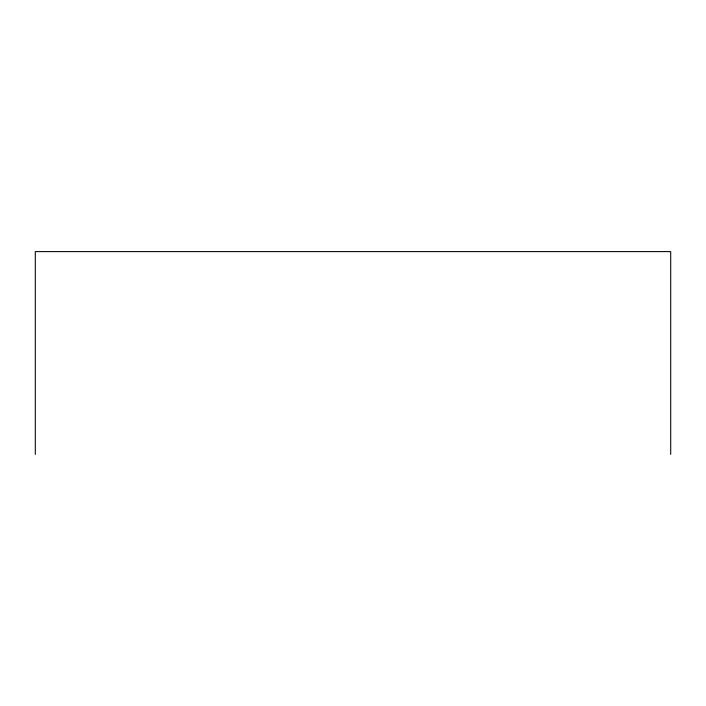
<?xml version="1.0" encoding="UTF-8"?>
<svg xmlns="http://www.w3.org/2000/svg" width="706" height="706" viewBox="0 0 706 706"><rect width="100%" height="100%" fill="white"/><g stroke="black" fill="none" stroke-linecap="round" stroke-linejoin="round"><path stroke-width="1.06" d="M670.7 454.39L670.7 251.61L35.3 251.61L35.3 454.39"/></g></svg>
